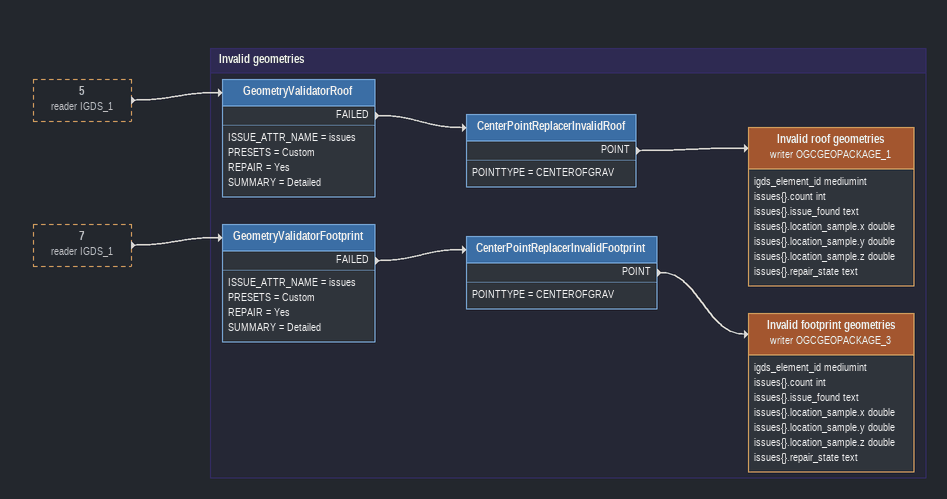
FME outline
5 (reader IGDS_1) [outside]
    -> GeometryValidatorRoof
7 (reader IGDS_1) [outside]
    -> GeometryValidatorFootprint

Bookmark: Invalid geometries
GeometryValidatorRoof
    ISSUE_ATTR_NAME = issues
    PRESETS = Custom
    REPAIR = Yes
    SUMMARY = Detailed
    FAILED -> CenterPointReplacerInvalidRoof
CenterPointReplacerInvalidRoof
    POINTTYPE = CENTEROFGRAV
    POINT -> Invalid roof geometries (writer OGCGEOPACKAGE_1)
Invalid roof geometries (writer OGCGEOPACKAGE_1)
    attributes: igds_element_id mediumint, issues{}.count int, issues{}.issue_found text, issues{}.location_sample.x double, issues{}.location_sample.y double, issues{}.location_sample.z double, issues{}.repair_state text
GeometryValidatorFootprint
    ISSUE_ATTR_NAME = issues
    PRESETS = Custom
    REPAIR = Yes
    SUMMARY = Detailed
    FAILED -> CenterPointReplacerInvalidFootprint
CenterPointReplacerInvalidFootprint
    POINTTYPE = CENTEROFGRAV
    POINT -> Invalid footprint geometries (writer OGCGEOPACKAGE_3)
Invalid footprint geometries (writer OGCGEOPACKAGE_3)
    attributes: igds_element_id mediumint, issues{}.count int, issues{}.issue_found text, issues{}.location_sample.x double, issues{}.location_sample.y double, issues{}.location_sample.z double, issues{}.repair_state text
